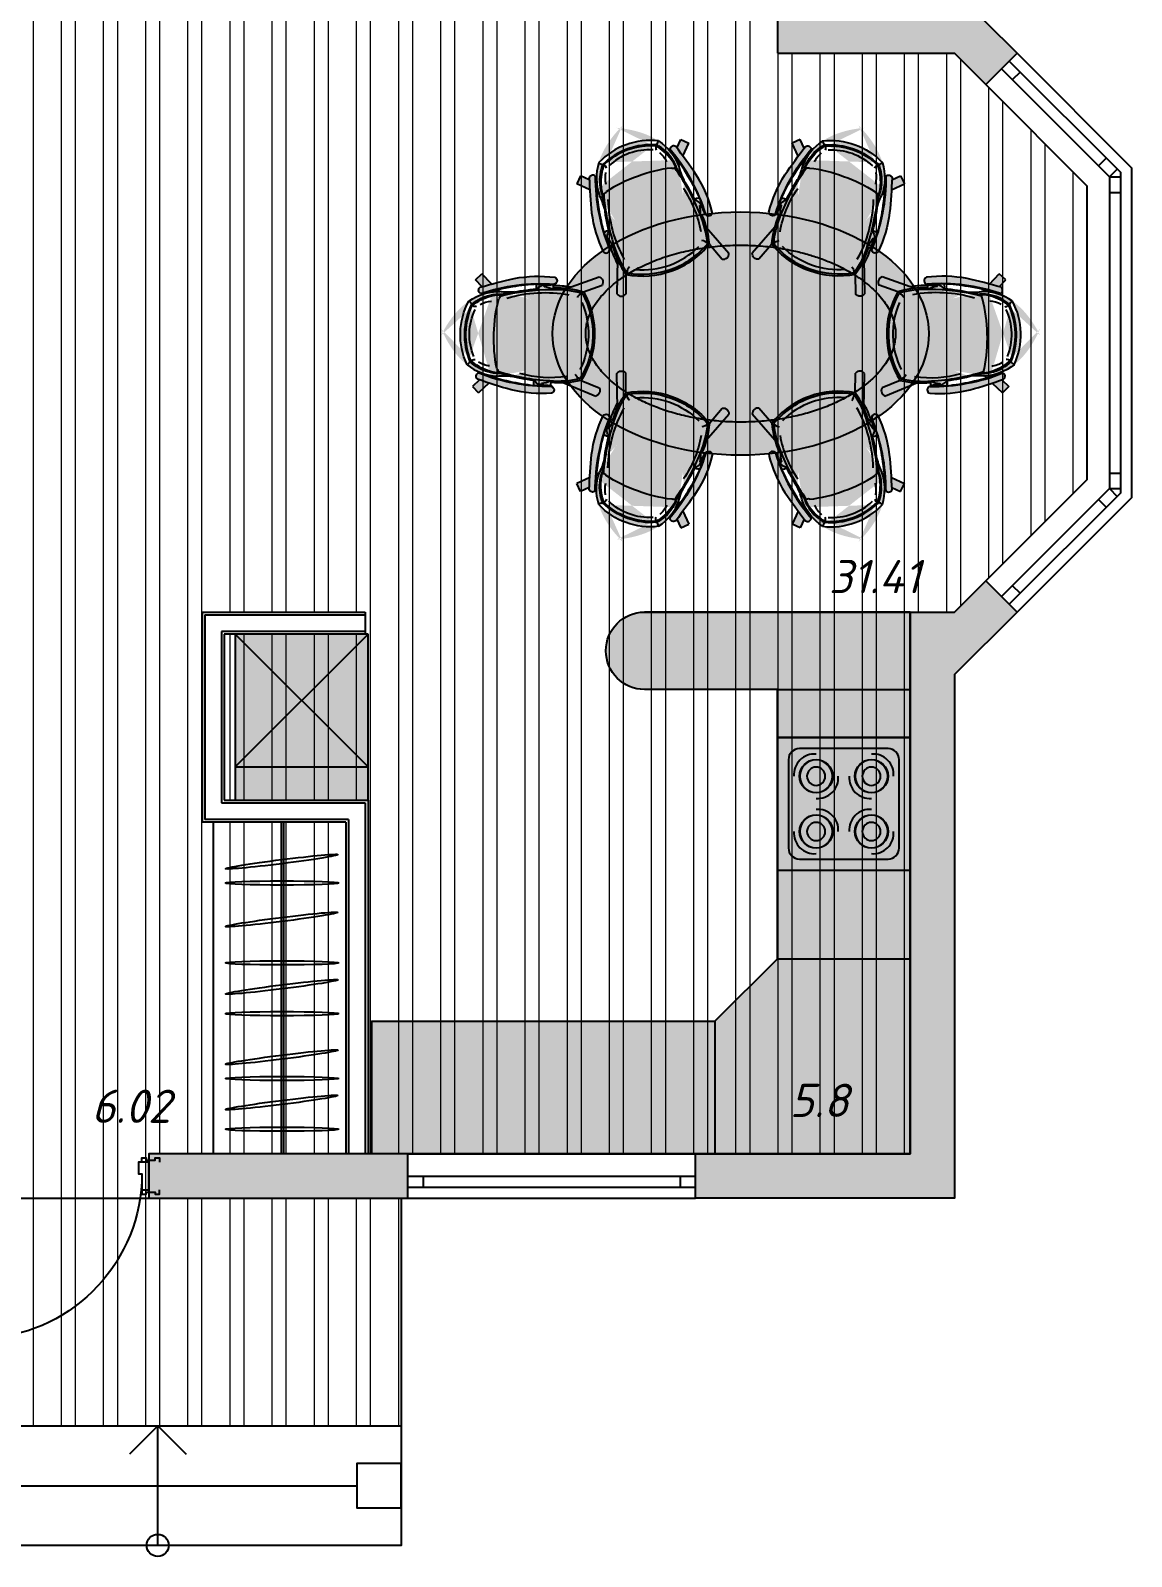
# Model space of a CAD drawing. Header units: millimetres. Extents: x 38613 to 88834, y 14193 to 29607.
# Drawn here: x 52438 to 57413, y 14193 to 21093 of the extents above; entities that cross this region are included whole.
import ezdxf

# ---------------------------------------------------------------- set-up
doc = ezdxf.new("R2010")
doc.units = ezdxf.units.MM
for name, color, linetype in [('Area', 164, 'Continuous'), ('doors', 4, 'Continuous'), ('Furn', 34, 'Continuous'), ('gypsum panel', 3, 'Continuous'), ('hatch wall', 8, 'Continuous'), ('wall', 5, 'Continuous')]:
    doc.layers.add(name, color=color, linetype=linetype)
doc.layers.add('Floor', color=7, linetype='Continuous', lineweight=0, true_color=0xd6d6d6)
doc.styles.add('ISO', font='isocpeui.ttf')

# ---------------------------------------------------------------- blocks, each defined once
blk = doc.blocks.new('chair(top)')
h = blk.add_hatch(color=254)
edge = h.paths.add_edge_path()
edge.add_line((-268.7258775819937, 217.8700059060102), (-268.8082901656599, 220.8151209216048))
edge.add_ellipse((-264.8151906370331, 240.5647524405467), major_axis=(-14.24768031961131, 14.2476803196113), ratio=0.9999999999991576, start_angle=74.44572454939811, end_angle=123.5696855099821, ccw=False)
edge.add_ellipse((-269.2934629281954, 239.6549229735938), major_axis=(11.21819662684667, 11.21819662684667), ratio=0.9999999999996725, start_angle=64.62616845629191, end_angle=169.5417827002394, ccw=False)
edge.add_ellipse((-199.7111331898341, -330.5546092239638), major_axis=(-417.1423224938641, 417.1423224938641), ratio=0.9999999999999156, start_angle=304.4125378387086, end_angle=322.29530560955857, ccw=False)
edge.add_ellipse((-754.7219521359948, -2650.423126653714), major_axis=(-2103.410748130997, 2103.410748130997), ratio=0.9999999999999782, start_angle=300.10151816898457, end_angle=302.1137096617236, ccw=False)
edge.add_line((10.08759975196153, 224.2490111837433), (54.37378485003137, 271.0850518966581))
edge.add_line((54.37378485003137, 271.0850518966581), (83.43815236988303, 243.6030115671456))
edge.add_line((83.43815236988303, 243.6030115671456), (53.80265087159933, 212.2611935341083))
edge.add_ellipse((-754.7219521353836, -2650.423126653885), major_axis=(-2103.410748562303, 2103.410748562302), ratio=0.9999999998586856, start_angle=299.0562210493645, end_angle=299.2284193854286, ccw=False)
edge.add_ellipse((52.85564905080537, 196.0846871638896), major_axis=(-11.82700587491875, 11.82700587491875), ratio=0.9999999999995888, start_angle=163.7727397053436, end_angle=280.19489465516006, ccw=False)
edge.add_ellipse((56.92524343710102, 218.0836809898028), major_axis=(26.07484310239823, 26.07484310239823), ratio=0.9999999999998664, start_angle=207.1728532711554, end_angle=231.1979395816537, ccw=False)
edge.add_ellipse((-218.2791082765034, -674.8299108590254), major_axis=(634.6207870617633, 634.6207870617632), ratio=0.9999999999991646, start_angle=27.89886255482355, end_angle=28.91341477611117)
edge.add_line((30.40593617323611, 187.517371510723), (27.9968867872085, 184.9696168356822))
edge.add_ellipse((-548.4495624315896, -2001.232787197321), major_axis=(587.0701330397267, 2183.613920179248), ratio=0.3197021209612336, start_angle=353.4974769260804, end_angle=360.8664433436097, ccw=False)
edge.add_ellipse((-167.8147776433034, -4.695928454431851), major_axis=(-226.2741699807234, 226.2741699807234), ratio=0.9999999999999298, start_angle=199.8922707132662, end_angle=253.3134861441613, ccw=False)
edge.add_ellipse((-659.5039093939413, 1967.43085890685), major_axis=(-708.263130267219, 2147.366860089802), ratio=0.3197021209613926, start_angle=179.133556656394, end_angle=186.5025230739189, ccw=False)
edge.add_line((38.29691425853525, -183.1145302273944), (40.84466893356876, -185.5235796134257))
edge.add_ellipse((-255.6752539186273, 661.5673376411287), major_axis=(634.6207870683817, 634.6207870683816), ratio=0.9999999999921979, start_angle=244.2923420815168, end_angle=245.3068943028054)
edge.add_ellipse((69.03180125441577, -214.5590493780692), major_axis=(-26.07484310241184, 26.07484310241184), ratio=0.9999999999997788, start_angle=312.00781727580124, end_angle=336.03290358611747, ccw=False)
edge.add_ellipse((63.73835130673251, -192.8220598102162), major_axis=(-11.82700587491932, 11.82700587491932), ratio=0.9999999999995678, start_angle=173.010862202313, end_angle=289.4330171521126, ccw=False)
edge.add_ellipse((-901.7574218459631, 2604.070184822682), major_axis=(-2103.41074793095, 2103.410747930949), ratio=0.9999999996930369, start_angle=153.9773374616437, end_angle=154.1495357977531, ccw=False)
edge.add_line((65.58849095692858, -208.9202943118325), (96.93030898991856, -238.5557958101526))
edge.add_line((96.93030898991856, -238.5557958101526), (69.44826866047515, -267.6201633300552))
edge.add_line((69.44826866047515, -267.6201633300552), (22.61222794761125, -223.3339782319308))
edge.add_ellipse((-901.7574218456575, 2604.070184822791), major_axis=(-2103.410748130788, 2103.410748130788), ratio=0.9999999999994623, start_angle=151.0920471957012, end_angle=153.1042386884402, ccw=False)
edge.add_ellipse((-217.883832038744, 318.8691301071085), major_axis=(-417.1423224938707, 417.1423224938706), ratio=0.9999999999998921, start_angle=130.9104512478701, end_angle=148.7932190187255, ccw=False)
edge.add_ellipse((-255.4701187021274, -254.3392807485179), major_axis=(11.21819662684518, 11.21819662684518), ratio=0.9999999999997722, start_angle=103.66397415717847, end_angle=208.5795884010857, ccw=False)
edge.add_ellipse((-250.9479749099992, -254.9972533136533), major_axis=(-14.24768031964553, 14.24768031964553), ratio=0.9999999999990276, start_angle=-30.363928652567722, end_angle=18.76003230794572, ccw=False)
edge.add_line((-256.0392612595751, -235.5018284070575), (-256.4378955271532, -221.2561426769753))
edge.add_ellipse((-295.7004372587544, 195.4732743575805), major_axis=(-295.97715638611, 295.9771563861099), ratio=0.9999999999998843, start_angle=132.2876374217565, end_angle=140.3822860605126, ccw=False)
edge.add_line((-315.5082297867921, -222.63269972118), (-460.006585750496, -282.4357960835187))
edge.add_ellipse((-453.9273444394785, -258.2746066892141), major_axis=(-17.61704072573552, 17.61704072573552), ratio=0.9999999999999213, start_angle=14.089224986627073, end_angle=120.87687039063141, ccw=False)
edge.add_line((-475.3029883108975, -245.4760873628838), (-393.3400231896667, -211.5543235573568))
edge.add_ellipse((-64.68620707647642, -1.810101617313194), major_axis=(275.6863883864078, 275.6863883864078), ratio=0.9999999999999918, start_angle=136.6028784287194, end_angle=167.5456914886425, ccw=False)
edge.add_ellipse((-64.68620707647642, -1.810101617316832), major_axis=(-275.6863883864233, 275.6863883864233), ratio=0.9999999999998269, start_angle=15.660065368797405, end_angle=46.602878428724125, ccw=False)
edge.add_line((-404.5550088999589, 189.2269812489831), (-488.2866812199645, 218.5121440731491))
edge.add_ellipse((-467.6602035633114, 232.4860006397394), major_axis=(17.61704072573502, 17.61704072573502), ratio=0.9999999999996753, start_angle=62.32888646681948, end_angle=169.1165318708087, ccw=False)
edge.add_line((-475.0810695609252, 256.269419143191), (-346.3167110529757, 211.2340687151736))
edge.add_ellipse((-272.0076456527895, -200.6920375279806), major_axis=(-295.9771563863061, 295.9771563863061), ratio=0.999999999999935, start_angle=314.5507772149108, end_angle=325.22584737304743, ccw=False)
edge = h.paths.add_edge_path(flags=16)
edge.add_ellipse((-225.570224367184, 209.9252218375368), major_axis=(-24.10597093469982, 24.10597093469982), ratio=0.9999999999997591, start_angle=211.2676183798251, end_angle=251.1054033958742)
edge.add_ellipse((-239.1196741265012, -672.6916662506337), major_axis=(635.4793251658017, 635.4793251658017), ratio=0.9999999999999271, start_angle=395.1525654517351, end_angle=402.1833257481602, ccw=False)
edge.add_ellipse((-218.279108276547, -674.8299108590072), major_axis=(-634.6207870621439, 634.6207870621438), ratio=0.9999999999998513, start_angle=301.82686545011296, end_angle=306.4868929364221, ccw=False)
edge.add_line((-13.74636836636637, 199.0427600996118), (-21.89174788976379, 190.4283959105342))
edge.add_ellipse((-548.4495624315896, -2001.232787197321), major_axis=(587.0701330408556, 2183.613920179092), ratio=0.319702120963795, start_angle=4.802875289350225, end_angle=5.122785823531273)
edge.add_ellipse((-66.25761061967933, 425.8541437317363), major_axis=(-168.8879684536302, 168.8879684536301), ratio=0.9999999999999392, start_angle=128.689181425494, end_angle=144.6893949273848, ccw=False)
edge.add_ellipse((-278.8927535450784, -824.1789120136236), major_axis=(-728.069720567609, 728.0697205676091), ratio=0.9999999999995693, start_angle=-55.42886302752728, end_angle=-49.81566218188388)
edge = h.paths.add_edge_path(flags=16)
edge.add_ellipse((-42.33938688067428, -428.8929925017619), major_axis=(-168.8879684536613, 168.8879684536612), ratio=0.9999999999999521, start_angle=308.51636193005004, end_angle=324.51657543194045, ccw=False)
edge.add_ellipse((-659.5039093939413, 1967.43085890685), major_axis=(-708.2631302708895, 2147.366860089051), ratio=0.3197021209699953, start_angle=174.8772141763657, end_angle=175.1971247105425)
edge.add_line((-11.20838732554694, -191.3546305901727), (-2.594023136480246, -199.5000101135738))
edge.add_ellipse((-255.6752539187437, 661.5673376410887), major_axis=(-634.6207870618618, 634.6207870618617), ratio=0.9999999999993446, start_angle=146.7188639209919, end_angle=151.3788914073059, ccw=False)
edge.add_ellipse((-276.363632878827, 658.2669966050162), major_axis=(-635.4793251658646, 635.4793251658641), ratio=0.9999999999997161, start_angle=141.0224311092699, end_angle=148.0531914056933, ccw=False)
edge.add_ellipse((-213.4778395521716, -222.2110188643601), major_axis=(24.1059709346948, 24.1059709346948), ratio=0.9999999999999242, start_angle=292.1003534615298, end_angle=331.8765284087744)
edge.add_ellipse((-327.7865533689765, 822.2378003765989), major_axis=(-738.8796952597296, 738.8796952597297), ratio=0.9999999999996969, start_angle=143.0833324076496, end_angle=148.6141338056812)
at = {"color": 0}
for p, q in [((-404.5550088999589, 189.2269812489831), (-488.2866812199645, 218.5121440731491)), ((-327.5775521305623, 204.6800455477714), (-475.0810695609252, 256.269419143191)), ((-268.2163645970286, 199.6619328683955), (-268.8082901656599, 220.8151209216048)), ((10.08759975196153, 224.2490111837433), (54.37378485003137, 271.0850518966545)), ((53.80265087159933, 212.2611935341083), (83.43815236988303, 243.6030115671492)), ((83.43815236988303, 243.6030115671529), (54.37378485003137, 271.0850518966545)), ((-75.48967101048038, 185.1764377170548), (-24.16564088818268, 175.8014779471596)), ((-21.89174788976379, 190.4283959105305), (-13.74636836636637, 199.0427600996118)), ((27.9968867872085, 184.9696168356822), (30.40593617323611, 187.517371510723)), ((107.3398084499058, -126.8196339086753), (121.9489233599888, -140.4788345274683)), ((-65.01613684107724, -189.1081845535045), (-14.2966859578446, -176.8777617977285)), ((-11.20838732556149, -191.3546305901655), (-2.594023136480246, -199.5000101135738)), ((38.29691425853525, -183.1145302273981), (40.84466893356876, -185.5235796134257)), ((-393.3400231896667, -211.5543235573568), (-475.3029883108975, -245.4760873628838)), ((-315.6188610171375, -222.6784863329704), (-460.006585750496, -282.4357960835187)), ((-256.6311868282064, -214.3486403538482), (-256.0392612595751, -235.5018284070575)), ((22.61222794761125, -223.3339782319308), (69.4482686604606, -267.6201633300589)), ((65.58849095692858, -208.9202943118325), (96.93030898991856, -238.5557958101526)), ((96.93030898991856, -238.5557958101563), (69.4482686604606, -267.6201633300589))]:
    blk.add_line(p, q, dxfattribs=at)
for centre, major_axis, ratio, start_param, end_param in [((-467.6602035633114, 232.4860006397394), (-17.61704072573153, 17.61704072573153), 0.9999999999996958, -0.4829520388474187, 1.380843973905084), ((-284.3064884749183, -211.7034959422163), (-295.9771563862092, 295.9771563862092), 0.9999999999999063, -0.8233857642569696, -0.4940114430146763), ((-272.0076456528041, -200.6920375279806), (-295.9771563863455, 295.9771563863455), 0.9999999999999962, -0.793244336637264, -0.6069234579313644), ((-269.2934629281954, 239.6549229735938), (11.21819662684459, 11.21819662684459), 0.9999999999996083, 1.127939422510819, 3.754533569509473), ((-264.54363499998, 240.8816365198581), (14.52539675992373, 14.52539675992373), 0.9999999999992834, 2.877054109961037, 3.880504056685858), ((-199.7111331898341, -330.5546092239638), (-417.142322493864, 417.1423224938642), 0.999999999999916, -0.9701842375422975, -0.658071060571439), ((-212.3372297121387, -631.7594183345209), (-606.6008140146446, 606.6008140146447), 0.999999999999912, -1.109562378968135, -0.7157752201058359), ((-205.5406695541169, 78.95897964039978), (-96.1777976965524, 96.17779769655242), 0.9999999999997707, -0.6315818166713134, -0.30650278543162), ((-218.996253493955, 634.6684616142229), (294.7986010413947, 294.7986010413946), 0.999999999999832, 3.815218156581885, 3.902831687238235), ((-265.0786304672074, 222.1614568777877), (0.223933229909275, 0.223933229909275), 0.999999999985031, 1.86914438863439, 3.536355757859214), ((-257.463549141743, 185.4177334128435), (26.677194891962, 26.677194891962), 0.9999999999980165, 0.8383478686643068, 0.9962201220589038), ((-225.6579813017015, 756.9779987772672), (-379.4110909380073, 379.4110909380074), 0.9999999999998536, 2.282434797790377, 2.350300831238549), ((-246.5387414926663, -70.94216794437307), (-208.1142977247922, 208.1142977247922), 0.9999999999995169, -0.7944892665429938, -0.7414807916117142), ((-205.0126554415037, -226.5385492308378), (-319.3128716225431, 319.3128716225432), 0.9999999999998874, -0.8076679132340324, -0.6992587703622899), ((-228.9706138271431, 212.6711950944664), (-3.685190877627701, 3.685190877627702), 0.9999999999976901, -1.302835839238257, -0.7668235589418706), ((-229.1573701032321, 180.887371274559), (-27.95410382369728, 27.95410382369729), 0.9999999999998069, -1.350670574225882, -0.7939242035359348), ((-227.8863733700709, 215.2797709205297), (-1.72057193039827, 1.72057193039827), 0.9999999999967231, 3.023895299804479, 4.83682138223733), ((-223.6543698022142, 187.3157356743213), (-22.04777923979486, 22.04777923979487), 0.9999999999993134, 4.243185449467387, 4.971126998669017), ((-225.570224367184, 209.9252218375368), (-24.10597093469959, 24.10597093469959), 0.9999999999998869, 3.538483607369089, 4.382616058806517), ((-239.1196741265012, -672.6916662506337), (635.4793251657975, 635.4793251657974), 0.9999999999999218, 0.6135280076555872, 0.7362379237466978), ((-754.7219521359657, -2650.423126653717), (2103.410748130088, 2103.410748130087), 0.9999999999992716, 0.5071267255587925, 0.5604899686269389), ((-218.2791082765616, -674.8299108590072), (-634.6207870620703, 634.6207870620705), 0.9999999999998939, -1.084869454722596, -0.9339799112316637), ((52.85564905080537, 196.0846871638896), (-11.82700587491875, 11.82700587491875), 0.9999999999995888, 2.858373532869894, 4.890323459011205), ((-64.68620707647642, -1.810101617316832), (-275.6863883864401, 275.6863883864402), 0.9999999999999973, 0.2733197017629434, 0.8133736694877909), ((-64.68620707647642, -1.810101617316832), (-270.0617312782004, 270.0617312782004), 0.9999999999999972, 0.2827795221934541, 0.8133736694877953), ((-70.45588349200261, -1.971553356150253), (-251.84697260246, 251.8469726024601), 0.9999999999999514, 0.3729909171842971, 0.8133736694878078), ((-279.1277403439308, -218.7589347211979), (-295.9771563863034, 295.9771563863035), 0.9999999999998864, -0.8233857642570708, -0.4940114430147511), ((-410.5318224100774, 144.9258322912283), (-27.49263066949573, 27.49263066949573), 0.9999999999999265, 4.438288973810573, 5.206777512342492), ((-229.3899044121645, -412.7541804375833), (-422.9538282293844, 422.9538282293844), 0.9999999999999293, -1.076511597121385, -0.6020349330795471), ((-263.4396234798623, -764.5135380489774), (-681.6704228441729, 681.670422844173), 0.9999999999999404, -1.033988474929463, -0.7856146672856712), ((-278.8927535450493, -824.1789120136273), (-728.0697205669901, 728.0697205669902), 0.9999999999999567, -0.9842527318439857, -0.8696787768969425), ((-66.25761061967933, 425.8541437317363), (-168.8879684536001, 168.8879684536001), 0.9999999999999085, 2.246049927571246, 2.525306334201293), ((-19.40055086740176, 32.45492723689313), (-103.3723086186273, 103.3723086186274), 0.9999999999998354, -1.043338318194928, -0.6777708184690228), ((-11.68627882916189, 168.0753543276296), (10.37852262089191, 10.37852262089191), 0.9999999999996537, 1.801840403774142, 3.18673180230197), ((-548.4495624315896, -2001.232787197321), (587.070133039725, 2183.613920179243), 0.3197021209613728, -0.1134904373267702, 0.08940947949422928), ((-26.35622059737216, 43.40956021261809), (-93.6280367220868, 93.62803672208682), 0.9999999999999528, -1.108817819540306, -0.8019428276806895), ((-650.8439131820196, -9.247181322436518), (460.26259335768, 460.2625933576799), 0.9999999999999509, 5.511994174035144, 5.756436210047836), ((3.339296885838849, 22.6213354262909), (88.09684735578182, 88.0968473557818), 0.9999999999998872, 0.2916496971965489, 0.7169744699224708), ((-37.00312651848071, -38.86902561802344), (-151.6096374676092, 151.6096374676092), 0.9999999999997238, -1.465989034129342, -1.033871354875439), ((-21.7194618392532, -7.837163405176398), (131.4617060589698, 131.4617060589698), 0.9999999999999908, 0.07103730960031739, 0.570694954984682), ((56.92524343710102, 218.0836809898028), (-26.07484310244038, 26.07484310244038), 0.9999999999994462, 2.069394451264315, 2.464368942731535), ((126.8523993714334, 120.8587927128065), (20.67831095704464, 20.67831095704464), 0.9999999999992967, 1.244159130468729, 1.942153830467003), ((-167.8147776433034, -4.695928454450041), (-226.2741699807216, 226.2741699807216), 0.9999999999999346, 3.4887782732345, 4.421154372920699), ((79.36425234892522, 152.9096430823629), (22.09207425052567, 22.09207425052566), 0.999999999999356, 3.910415488281132, 4.562667802240806), ((-153.0807297657302, -4.283628443412454), (186.6209724193957, 186.6209724193957), 0.9999999999999563, 5.525762649872446, 5.940487126817846), ((-186.608609732255, -4.543462701294629), (-221.8780491035966, 221.8780491035968), 0.9999999999998669, 3.952805259139653, 4.362277162439131), ((-175.765761853414, -4.247718547881959), (-217.743680197076, 217.743680197076), 0.9999999999999066, 3.952789121619202, 4.387584914305041), ((-153.0807297657302, -4.283628443343332), (186.6209724194643, 186.6209724194643), 0.9999999999999141, 5.111038172926849, 5.525762649872204), ((-186.5706740488531, -5.899140995043126), (221.8780491036628, 221.8780491036627), 0.9999999999998429, 5.118451810510898, 5.527923713810384), ((-175.7282550434757, -5.588070520843758), (-217.7436801970631, 217.7436801970632), 0.9999999999999406, 3.52234773185016, 3.957143524536046), ((-64.68620707647642, -1.810101617316832), (-275.6863883864777, 275.6863883864779), 0.999999999999806, 0.8133736694878859, 1.353427637212674), ((-64.68620707647642, -1.810101617316832), (-270.0617312781703, 270.0617312781703), 0.9999999999999671, 0.8133736694878104, 1.343967816782137), ((-70.45588349200261, -1.97155335615389), (-251.846972602529, 251.846972602529), 0.9999999999997325, 0.8133736694879277, 1.253756421791367), ((-650.3425596018787, -27.16366799540629), (-460.2625933576238, 460.262593357624), 0.9999999999998148, 3.72429276290228, 3.968734798914982), ((4.599097730504582, -22.39919686567009), (-88.0968473558013, 88.09684735580132), 0.9999999999998179, 2.480569195847981, 2.905893968573967), ((-39.11884900723817, 36.73891910473685), (151.6096374676113, 151.6096374676113), 0.9999999999998019, 4.231415020645869, 4.663532699899801), ((-22.12374262225057, 6.610307497368922), (-131.4617060589726, 131.4617060589726), 0.9999999999998674, 2.626848710785713, 3.126506356170106), ((87.7910454046505, -148.2321687261137), (22.09207425051094, 22.09207425051094), 0.9999999999998455, 0.2056721903244237, 0.8579245042842272), ((-401.7848849478323, -167.6567335483742), (27.49263066950813, 27.49263066950813), 0.9999999999997372, 4.27395146060771, 5.042439999139619), ((-290.9243460964208, 202.8072774784632), (-295.9771563863219, 295.9771563863219), 0.9999999999999174, 2.120758781990292, 2.450133103232607), ((-255.7074681394151, 306.0402396430727), (-357.2825548735469, 357.282554873547), 0.9999999999999183, 2.212389642273598, 2.633478913276216), ((-247.3340929910046, 618.8965246472799), (-606.600814014658, 606.600814014658), 0.9999999999999425, 2.342522559081317, 2.736309717943634), ((-305.780371738525, 748.5851650539116), (-681.6704228442118, 681.6704228442118), 0.9999999999999303, 2.412362006261237, 2.660735813905037), ((-324.5459165309294, 807.2930044605491), (-728.0697205668938, 728.0697205668939), 0.999999999999689, 2.496426115872383, 2.611000070819437), ((-42.33938688064518, -428.8929925017583), (-168.8879684536203, 168.8879684536204), 0.9999999999998903, -0.8985589952256328, -0.6193025885958406), ((-901.7574218455557, 2604.070184822824), (-2103.410748130856, 2103.410748130856), 0.9999999999995024, 2.637053697143621, 2.690416940211761), ((-255.6752539187291, 661.5673376410923), (634.620787062117, 634.6207870621168), 0.9999999999999492, 4.131523577002064, 4.282413120493006), ((-17.55525318927539, -33.48905435172492), (-103.3723086186235, 103.3723086186235), 0.9999999999999803, 2.30451815744461, 2.670085657170468), ((-2.268911149876658, -168.4658597088273), (-10.37852262088943, 10.37852262088943), 0.9999999999997222, 0.01081186346840668, 1.395703261996232), ((-23.8874352833227, -44.81551871414558), (93.62803672210792, 93.62803672210791), 0.999999999999948, 3.999486493451179, 4.306361485310775), ((69.03180125441577, -214.5590493780692), (-26.07484310240746, 26.07484310240747), 0.9999999999998431, -0.8376216037563717, -0.4426471122890365), ((63.73835130673251, -192.8220598102162), (11.82700587491863, 11.82700587491863), 0.9999999999996483, 4.590405513938742, 6.622355440079944), ((-453.9273444394785, -258.2746066892141), (-17.61704072572982, 17.61704072572982), 0.9999999999999134, 0.245903365070598, 2.109699377822958), ((-295.7004372587398, 195.4732743575842), (-295.977156386233, 295.977156386233), 0.9999999999999004, 2.120758781990166, 2.450133103232456), ((-255.4701187021274, -254.3392807485179), (11.21819662684615, 11.21819662684615), 0.9999999999998342, 1.0138064230565, 3.640400570054439), ((-250.6591234809312, -255.2984556304327), (-14.5253967599462, 14.5253967599462), 0.9999999999986536, -0.6829603909156489, 0.3204895558082239), ((-217.8838320387586, 318.8691301071085), (-417.1423224938907, 417.1423224938907), 0.9999999999998979, 2.284818399546905, 2.596931576517783), ((-200.8034991469904, -90.32962989480075), (96.17779769653342, 96.1777976965334), 0.9999999999995393, 3.504046451202118, 3.829125482441774), ((-183.1617391857144, -645.9219709149475), (-294.7986010416971, 294.7986010416972), 0.9999999999999909, -0.7052880214676513, -0.6176744908113412), ((-252.240148354962, -236.6374881761367), (0.2239332299078862, 0.2239332299078861), 0.9999999999947435, 1.231984234706244, 2.899195603922476), ((-246.6917595290288, -199.525413872776), (-26.67719489185014, 26.67719489185014), 0.9999999999994872, 2.201323543712335, 2.359195797106915), ((-182.9732699608721, -768.4126480204868), (-379.411090937828, 379.411090937828), 0.9999999999998536, -0.7235534922631026, -0.6556874588149292), ((-250.1201608865813, 57.04425797130898), (-208.1142977253082, 208.1142977253082), 0.9999999999997935, 2.368228130586899, 2.421236605518206), ((-217.3602903885621, 214.7193688072402), (-319.3128716225934, 319.3128716225934), 0.9999999999998963, 2.326006109337782, 2.434415252209497), ((-216.7193480804854, -225.1428510676487), (3.685190877631348, 3.685190877631346), 0.9999999999971941, 3.96436722471106, 4.500379505009204), ((-218.6832215179602, -193.4192079029162), (27.95410382370221, 27.95410382370221), 0.9999999999999445, 3.991467869306629, 4.548214239996422), ((-215.4909279779968, -227.6867121607211), (1.720571930402755, 1.720571930402754), 0.9999999999981636, 4.643907590717196, 6.456833673143568), ((-212.8293467210606, -199.5297750641112), (22.04777923979715, 22.04777923979715), 0.9999999999992665, 4.509601974280856, 5.237543523482532), ((-213.4778395521716, -222.211018864371), (24.10597093468131, 24.1059709346813), 0.99999999999999, 5.098112914143228, 5.942245365581105), ((-276.3636328788416, 658.2669966050125), (635.4793251660293, 635.4793251660293), 0.9999999999999992, 4.03210206881869, 4.154811984909794)]:
    blk.add_ellipse(centre, major_axis=major_axis, ratio=ratio, start_param=start_param, end_param=end_param, dxfattribs=at)
at = {"color": 0, "extrusion": (0, 0, -1)}
blk.add_ellipse((-659.5039093939413, 1967.43085890685), major_axis=(-708.2631302672345, 2147.366860089796), ratio=0.3197021209613486, start_param=3.028102216263012, end_param=3.231002133084019, dxfattribs=at)
blk = doc.blocks.new('door-handle')
at = {"color": 0}
for p, q in [((-32, 10), (-32, -10.00000000000728)), ((-30, 9), (-32, 9)), ((-30, 9), (-30, -9)), ((-19, 9), (-21, 9)), ((-21, 9), (-21, -9)), ((-19, 10), (-19, -10.00000000000728)), ((-9, 10), (-19, 10)), ((0, 25), (-9, 25)), ((-9, 25), (-9, -25)), ((0, -25), (0, 25)), ((-32, -10.00000000000364), (-40.34172901356942, -10.00000000000364)), ((-30, -9), (-32, -9)), ((-19, -9), (-21, -9)), ((-9, -10), (-19, -10.00000000000364)), ((-9, -25), (0, -25)), ((-61.67027487228916, -93.05419732806331), (-60.75208368415406, -94.01785612024833))]:
    blk.add_line(p, q, dxfattribs=at)
for centre, radius, start, end in [((-34.46362960745319, -14.92424038324498), 25.04570281554129, 84.35495152263769, 191.5747182569977), ((-25.49999999999818, 16.17089144310557), 8.465913068820786, 237.8902061553036, 302.1097938446965), ((-38.8885466585707, -82.44414781276464), 25.13126123219481, 149.329352931917, 204.972632821159), ((-91.0594398050871, -62.15080612508973), 42.64671855244374, 313.5613391426849, 358.16915816811), ((-90.1706845965, -63.14248529410906), 42.64671855244374, 313.5613391426849, 358.16915816811), ((-242.8306956194119, -39.24300342557399), 184.8403687438857, 350.5395445302115, 5.991388819178432), ((-39.67183528947498, -19.52468724937171), 9.54821579143467, 85.9768775786792, 192.3256840784366), ((-595.5908857967352, -61.5688183318307), 548.0530142172786, 359.6930381090062, 4.186108045202766), ((-25.49999999999818, -16.17089144310921), 8.465913068820786, 57.89020615530352, 122.1097938446965)]:
    blk.add_arc(centre, radius, start, end, dxfattribs=at)
blk = doc.blocks.new('door 810x125')
at = {"layer": 'doors', "color": 34, "linetype": 'ByBlock'}
for points in [[(-62.49999999947613, -32), (-82.49999999947613, -32), (-82.49999999947613, -11.99999999994179), (-72.49999999947613, -11.99999999988358), (-72.49999999947613, 28.00000000005821), (-82.49999999947613, 28.00000000005821), (-82.49999999947613, 48.00000000005821), (-62.5, 48.00000000005821)], [(62.5, 0), (-62.5, 0), (-62.5, -47), (-10.49999999976717, -47), (-10.49999999976717, -32), (62.49999999953434, -31.99999999994179), (62.49999999953434, 0)], [(62.49999999947613, -32), (82.49999999947613, -32), (82.49999999947613, -11.99999999994179), (72.49999999947613, -11.99999999988358), (72.49999999947613, 28.00000000005821), (82.49999999947613, 28.00000000005821), (82.49999999947613, 48.00000000005821), (62.5, 48.00000000005821)], [(29.50000000029104, -31.99999999994179), (735.5000000002328, -32), (735.5000000002328, -72), (29.50000000029104, -71.99999999995634), (29.46767709980486, -32.00002611920354)], [(-62.49999999941792, -777.9999999999418), (-82.49999999941792, -777.9999999999418), (-82.49999999941792, -797.9999999999418), (-72.49999999941792, -798.0000000000582), (-72.49999999941792, -838), (-82.49999999941792, -838), (-82.49999999941792, -858), (-62.49999999994179, -858)], [(62.5, -810), (-62.5, -810), (-62.5, -763), (-10.49999999976717, -762.9999999999418), (-10.49999999976717, -777.9999999999418), (62.49999999953434, -778.0000000000582), (62.49999999953434, -810)], [(62.49999999941792, -777.9999999999418), (82.49999999941792, -777.9999999999418), (82.49999999941792, -797.9999999999418), (72.49999999941792, -798.0000000000582), (72.49999999941792, -838), (82.49999999941792, -838), (82.49999999941792, -858), (62.49999999994179, -858)]]:
    blk.add_lwpolyline(points, dxfattribs=at)
at = {"layer": 'doors'}
blk.add_arc((-10.49999999976717, -32), 746.268048357961, 272.8011120017163, 358.4642879844835, dxfattribs=at)
at = {"layer": 'doors', "color": 34, "linetype": 'ByBlock', "zscale": 0.07530120532436947}
for p, xscale, yscale, rotation in [((681.6094870693632, -32.00000000779983), 0.7530120532028377, 0.7530120532028377, 270.0000000310026), ((681.6094870693632, -72.00000000698492), -0.753012053319253, 0.753012053319253, 269.9999999689974)]:
    blk.add_blockref('door-handle', p, dxfattribs=dict(at, xscale=xscale, yscale=yscale, rotation=rotation))
blk = doc.blocks.new('k_22')
at = {"ltscale": 600}
for p, q in [((0, 600), (0, 0)), ((600, 600), (0, 600)), ((600, 0), (600, 600)), ((50, 500), (50, 100)), ((500, 550), (100, 550)), ((550, 100), (550, 500)), ((0, 0), (600, 0)), ((100, 50), (500, 50))]:
    blk.add_line(p, q, dxfattribs=at)
for centre in [(175, 425), (425, 425), (175, 175), (425, 175)]:
    blk.add_circle(centre, 75.00000000000045, dxfattribs=at)
for centre, radius, start, end in [((100, 500), 50.0000000000003, 90, 180), ((167.7001811901573, 432.2998188099882), 92.9871547437105, 85.49744689552337, 184.5025531045805), ((175, 425), 73.75000000000044, 0, 180), ((425, 425), 73.75000000000044, 0, 180), ((432.2998188099591, 432.2998188099882), 92.9871547437105, 355.4974468954195, 94.50255310447663), ((500, 500), 50.0000000000003, 0, 90), ((175, 425), 73.75000000000044, 180, 0), ((175, 425), 41.25000000000025, 0, 180), ((175, 425), 41.25000000000025, 180, 0), ((182.2998188098427, 417.7001811899827), 92.9871547437105, 265.4974468955234, 4.502553104580532), ((417.7001811900409, 417.70018119007), 92.9871547437105, 175.4974468954195, 274.5025531044766), ((425, 425), 73.75000000000044, 180, 0), ((425, 425), 41.25000000000025, 0, 180), ((425, 425), 41.25000000000025, 180, 0), ((175, 175), 73.75000000000044, 0, 180), ((175, 175), 41.25000000000025, 0, 180), ((182.2998188099591, 182.29981880993), 92.9871547437105, 355.4974468954195, 94.50255310447663), ((417.7001811900409, 182.2998188099009), 92.9871547437105, 85.49744689552337, 184.5025531045805), ((425, 175), 73.75000000000044, 0, 180), ((425, 175), 41.25000000000025, 0, 180), ((167.7001811901573, 167.7001811899827), 92.9871547437105, 175.4974468954195, 274.5025531044766), ((175, 175), 73.75000000000044, 180, 0), ((175, 175), 41.25000000000025, 180, 0), ((425, 175), 73.75000000000044, 180, 0), ((425, 175), 41.25000000000025, 180, 0), ((432.2998188099591, 167.7001811899827), 92.9871547437105, 265.4974468955234, 4.502553104580532), ((100, 100), 50.0000000000003, 180, 270), ((500, 100), 50.0000000000003, 270, 0)]:
    blk.add_arc(centre, radius, start, end, dxfattribs=at)

msp = doc.modelspace()

# ---------------------------------------------------------------- hatches: boundary and pattern name
at = {"layer": 'Floor'}
h = msp.add_hatch(dxfattribs=at)
h.set_pattern_fill('ANSI32', color=256, scale=20, angle=45)
h.set_pattern_definition([(90, (0, 0), (-190.5, 1.4210854715202e-14), []), (90, (63.50002742818307, 63.50002742818305), (-190.5, 1.4210854715202e-14), [])])
edge = h.paths.add_edge_path()
edge.add_line((50913.32999292453, 15113.3230668681), (51613.32999292453, 15113.32306686833))
edge.add_line((51613.32999292453, 15113.32306686833), (51613.32999292426, 16013.32306686832))
edge.add_line((51613.32999292426, 16013.32306686832), (52163.32999292425, 16013.32306686851))
edge.add_line((52163.32999292425, 16013.32306686851), (52163.32999292435, 15813.3230668685))
edge.add_line((52163.32999292435, 15813.3230668685), (52013.32999292431, 15813.32306686845))
edge.add_line((52013.32999292431, 15813.32306686845), (52013.32999292486, 14913.32306686845))
edge.add_line((52013.32999292486, 14913.32306686845), (51913.32999292462, 14913.32306686842))
edge.add_line((51913.32999292462, 14913.32306686842), (51913.32999292466, 14783.32306686839))
edge.add_line((51913.32999292466, 14783.32306686839), (54113.32999292466, 14783.32306686907))
edge.add_line((54113.32999292466, 14783.32306686907), (54113.32999292434, 15813.32306686907))
edge.add_line((54113.32999292434, 15813.32306686907), (52973.32999292431, 15813.32306686869))
edge.add_line((52973.32999292431, 15813.32306686869), (52973.32999292426, 16013.32306686878))
edge.add_line((52973.32999292426, 16013.32306686878), (53863.32999292425, 16013.32306686907))
edge.add_line((53863.32999292425, 16013.32306686907), (53863.32999292375, 17513.323066869))
edge.add_line((53863.32999292375, 17513.323066869), (53213.32999292375, 17513.32306686866))
edge.add_line((53213.32999292375, 17513.32306686866), (53213.32999292326, 18463.32306686877))
edge.add_line((53213.32999292325, 18463.32306686877), (53950.82999292349, 18463.3230668692))
edge.add_line((53950.82999292349, 18463.3230668692), (53950.82999292354, 18363.3230668692))
edge.add_line((53950.82999292354, 18363.3230668692), (53313.32999292335, 18363.32306686888))
edge.add_line((53313.32999292335, 18363.32306686888), (53313.32999292373, 17613.32306686883))
edge.add_line((53313.32999292373, 17613.32306686883), (53963.32999292375, 17613.32306686903))
edge.add_line((53963.32999292375, 17613.32306686903), (53963.32999292423, 16013.32306686909))
edge.add_line((53963.32999292423, 16013.32306686909), (56413.32999292422, 16013.32306686982))
edge.add_line((56413.32999292422, 16013.32306686982), (56413.32999292349, 18463.32306686996))
edge.add_line((56413.32999292349, 18463.32306686996), (56613.32999292349, 18463.32306687003))
edge.add_line((56613.32999292349, 18463.32306687003), (57213.32999292333, 19063.32306687031))
edge.add_line((57213.32999292333, 19063.32306687031), (57213.32999292292, 20389.64983081899))
edge.add_line((57213.32999292292, 20389.64983081899), (56613.32999292273, 20989.64983081886))
edge.add_line((56613.32999292273, 20989.64983081886), (55813.32999292273, 20989.64983081862))
edge.add_line((55813.32999292273, 20989.64983081862), (55813.32999292267, 21189.64983081859))
edge.add_line((55813.32999292267, 21189.64983081859), (56413.32999292264, 21189.64983081877))
edge.add_line((56413.32999292264, 21189.64983081877), (56413.32999292158, 24589.64983081877))
edge.add_line((56413.32999292158, 24589.64983081877), (55813.32999292161, 24589.64983081858))
edge.add_line((55813.32999292161, 24589.64983081859), (55813.32999292151, 24877.5721746448))
edge.add_line((55813.32999292151, 24877.5721746448), (52213.32999292151, 24877.57217464372))
edge.add_line((52213.32999292151, 24877.57217464372), (52213.32999292169, 24589.64983081752))
edge.add_line((52213.32999292169, 24589.64983081752), (51813.32999292161, 24589.64983081739))
edge.add_line((51813.32999292161, 24589.64983081739), (51813.32999292267, 21189.64983081737))
edge.add_line((51813.32999292267, 21189.64983081737), (52213.32999292267, 21189.64983081749))
edge.add_line((52213.32999292267, 21189.64983081749), (52213.32999292276, 20989.64983081752))
edge.add_line((52213.32999292276, 20989.64983081752), (52163.32999292273, 20989.64983081747))
edge.add_line((52163.32999292273, 20989.64983081747), (52163.32999292276, 20893.37734698146))
edge.add_line((52163.32999292276, 20893.37734698146), (52363.32999292285, 20693.37734698147))
edge.add_line((52363.32999292285, 20693.37734698147), (52363.32999292306, 20021.24384225152))
edge.add_line((52363.32999292306, 20021.24384225152), (52163.32999292309, 19821.24384225139))
edge.add_line((52163.32999292309, 19821.24384225139), (52163.32999292312, 19724.97135841538))
edge.add_line((52163.32999292312, 19724.97135841538), (52013.32999292312, 19724.97135841533))
edge.add_line((52013.32999292312, 19724.97135841533), (52013.32999292317, 19573.32306686845))
edge.add_line((52013.32999292317, 19573.32306686845), (51878.32999292414, 19573.32306686841))
edge.add_line((51878.32999292414, 19573.32306686841), (51878.32999292391, 18763.32306686841))
edge.add_line((51878.32999292391, 18763.32306686841), (52013.32999292339, 18763.32306686845))
edge.add_line((52013.32999292339, 18763.32306686846), (52013.32999292352, 18363.32306686848))
edge.add_line((52013.32999292352, 18363.32306686848), (51895.73418318207, 18363.32306686844))
edge.add_arc((50351.61320765922, 18299.21571641372), 1545.451176657472, -39.19209399628221, 2.3773865308090762, ccw=False)
edge.add_arc((50380.68986499871, 18275.5080535377), 1507.934443309789, -69.31537428408723, -39.1920939962821, ccw=False)
edge.add_line((50913.32823179256, 16864.77680502181), (50913.32823179259, 16733.32306686808))
edge.add_line((50913.32823179259, 16733.32306686808), (50813.32999292402, 16733.32306686805))
edge.add_line((50813.32999292402, 16733.32306686804), (50813.32999292424, 16023.32306686804))
edge.add_line((50813.32999292424, 16023.32306686805), (50913.32999292424, 16023.32306686808))
edge.add_line((50913.32999292424, 16023.32306686808), (50913.32999292453, 15113.32306686811))
at = {"layer": 'Furn'}
h = msp.add_hatch(color=254, dxfattribs=at)
edge = h.paths.add_edge_path()
edge.add_ellipse((55647.10403136614, 19722.23138300508), major_axis=(-849.9999999999999, 0), ratio=0.6470588235294117, start_angle=0, end_angle=360)
h = msp.add_hatch(color=254, dxfattribs=at)
edge = h.paths.add_edge_path()
edge.add_line((55813.32999292265, 18113.32306686735), (55213.32999292262, 18113.32306686735))
edge.add_arc((55213.32999292262, 18288.32306686735), 175, 90, 270, ccw=False)
edge.add_line((55213.32999292262, 18463.32306686735), (56413.32999292262, 18463.32306686735))
edge.add_line((56413.32999292262, 18463.32306686735), (56413.32999292259, 16013.3230668672))
edge.add_line((56413.32999292259, 16013.3230668672), (53980.48728044801, 16013.32306686723))
edge.add_line((53980.48728044801, 16013.32306686723), (53980.48728044801, 16613.32306686688))
edge.add_line((53980.48728044801, 16613.32306686688), (55530.48728044801, 16613.32306686688))
edge.add_line((55530.48728044801, 16613.32306686688), (55813.32999292262, 16896.16577934149))
edge.add_line((55813.32999292262, 16896.16577934149), (55813.32999292265, 18113.32306686735))
msp.add_hatch(color=254, dxfattribs=at).paths.add_polyline_path([(53963.32999292262, 18363.32306686735), (53363.32999292259, 18363.32306686735), (53363.32999292259, 17613.32306686717), (53963.32999292262, 17613.32306686717)])
at = {"layer": 'hatch wall', "true_color": 0x4a4a4a}
h = msp.add_hatch(color=251, dxfattribs=at)
h.paths.add_polyline_path([(55813.32999292265, 20989.64983081618), (56613.32999292265, 20989.64983081618), (56754.75134915991, 20848.22847457889), (56896.17270539723, 20989.64983081618), (56613.32999292262, 21272.49254329082), (56613.32999292262, 26113.3230668672), (55813.32999292265, 26113.3230668672), (55813.32999292265, 24589.64983081615), (56413.32999292262, 24589.64983081615), (56413.32999292262, 21189.64983081615), (55813.32999292265, 21189.64983081615)])
h.paths.add_polyline_path([(56013.32999292265, 24989.64983081612), (56413.32999292262, 24989.64983081612), (56413.32999292262, 25913.3230668672), (56013.32999292265, 25913.3230668672)], flags=16)
for points in [[(56413.32999292262, 18463.32306686735), (56613.32999292262, 18463.32306686735), (56754.75134915994, 18604.74442310467), (56896.17270539723, 18463.32306686735), (56613.32999292262, 18180.48035439274), (56613.32999292262, 15813.3230668672), (55443.32999292259, 15813.32306686723), (55443.32999292259, 16013.3230668672), (56413.32999292259, 16013.3230668672)], [(54143.32999292259, 16013.32306686723), (52973.32999292262, 16013.32306686723), (52973.32999292262, 15813.32306686717), (54143.32999292259, 15813.32306686717)]]:
    msp.add_hatch(color=251, dxfattribs=at).paths.add_polyline_path(points)

# ---------------------------------------------------------------- linework, layer by layer
at = {"layer": 'Furn', "color": 34}
for p, q in [((53363.32999292259, 17763.32306686723), (53963.32999292262, 18363.32306686735)), ((53363.32999292259, 18363.32306686723), (53963.32999292262, 17763.32306686723)), ((55813.32999292265, 18113.32306686735), (56413.32999292262, 18113.32306686735)), ((55813.32999292262, 17896.16577934149), (56413.32999292262, 17896.16577934149)), ((53363.32999292259, 17763.32306686723), (53963.32999292262, 17763.32306686723)), ((53263.32999292259, 17513.32306686717), (53263.32999292262, 16013.32306686723)), ((55813.32999292262, 16896.16577934149), (56413.32999292262, 16896.16577934149)), ((55530.48728044801, 16613.32306686688), (55530.48728044801, 16013.3230668672))]:
    msp.add_line(p, q, dxfattribs=at)
at = {"layer": 'Furn', "color": 34, "linetype": 'ByBlock'}
for p, q in [((53571.02037905961, 17513.3230668672), (53571.02037905964, 16013.32306686723)), ((53581.02037905961, 17513.3230668672), (53581.02037905964, 16013.32306686723))]:
    msp.add_line(p, q, dxfattribs=at)
at = {"layer": 'Furn', "color": 34}
msp.add_lwpolyline([(55813.32999292265, 18113.32306686735), (55213.32999292262, 18113.32306686735, -1), (55213.32999292262, 18463.32306686735), (56413.32999292262, 18463.32306686735), (56413.32999292259, 16013.3230668672), (53980.48728044801, 16013.32306686723), (53980.48728044801, 16613.32306686688), (55530.48728044801, 16613.32306686688), (55813.32999292262, 16896.16577934149), (55813.32999292265, 18113.32306686735)], format="xyb", dxfattribs=at)
msp.add_lwpolyline([(56413.32999292262, 18463.32306686735), (55213.32999292262, 18463.32306686735)], dxfattribs=at)
msp.add_lwpolyline([(53963.32999292262, 18363.32306686735), (53363.32999292259, 18363.32306686735), (53363.32999292259, 17613.32306686717), (53963.32999292262, 17613.32306686717)], close=True, dxfattribs=at)
at = {"layer": 'Furn'}
msp.add_ellipse((55647.10403136614, 19722.23138300508), major_axis=(-849.9999999999999, 0), ratio=0.6470588235294117, dxfattribs=at)
at = {"layer": 'Furn', "color": 34, "linetype": 'ByBlock'}
for centre, major_axis, ratio in [((53573.54000321384, 17334.90722506946), (254.0969539828021, 31.92397707207116), 0.0366900471266113), ((53574.71129543711, 17238.41883399429), (256.0945183627264, -1.097673125933306e-13), 0.03669004712661129), ((53573.54000321384, 17073.57406549655), (254.0969539828021, 31.92397707207116), 0.0366900471266113), ((53574.71129543711, 16877.08567442138), (256.0945183627264, -1.097673125933306e-13), 0.03669004712661129), ((53573.54000321384, 16768.68457702459), (254.0969539828021, 31.92397707207116), 0.03669004712661129), ((53574.71129543711, 16647.74586928262), (256.0945183627264, -1.097673125933306e-13), 0.03669004712661129), ((53573.54000321384, 16450.95984218286), (254.0969539828021, 31.92397707207116), 0.0366900471266113), ((53574.71129543711, 16354.47145110769), (256.0945183627264, -1.097673125933306e-13), 0.03669004712661129), ((53573.54000321384, 16246.07035371089), (254.0969539828021, 31.92397707207116), 0.03669004712661129), ((53574.71129543711, 16125.13164596892), (256.0945183627264, -1.097673125933306e-13), 0.03669004712661129)]:
    msp.add_ellipse(centre, major_axis=major_axis, ratio=ratio, dxfattribs=at)
at = {"layer": 'Furn'}
msp.add_open_spline([(54947.10403136617, 19722.23138300508), (54947.10403136614, 19713.89510342006), (54947.60829357019, 19705.55834163145), (54949.65017524576, 19688.78341831664), (54951.18826451774, 19680.34445973889), (54955.36595773093, 19663.29015413146), (54958.00629257959, 19654.67441557326), (54964.48099951596, 19637.23751168036), (54968.3160882771, 19628.41639002819), (54977.27443651627, 19610.59076675626), (54982.39820779341, 19601.58660637312), (54994.0106239897, 19583.4616329506), (55000.49952293963, 19574.34127360002), (55014.88989083485, 19556.08268125738), (55022.79140239155, 19546.94487451996), (55040.02147270179, 19528.76854005108), (55049.3499439005, 19519.73034364563), (55069.41618637087, 19501.87719111286), (55080.15381210098, 19493.06245987154), (55102.99214980971, 19475.77865608381), (55115.09270568304, 19467.30971918332), (55140.58690958154, 19450.83305260698), (55153.98041528663, 19442.82539473694), (55187.47225543599, 19424.34092104305), (55208.13751628874, 19414.13165883777), (55251.51708385143, 19395.06371052943), (55274.23092406896, 19386.20503526136), (55321.37656432677, 19370.04229794115), (55345.80802188539, 19362.73818981285), (55396.02863427477, 19349.84459068721), (55421.81752897492, 19344.25504435542), (55474.37245939199, 19334.90821410572), (55501.13828484084, 19331.15088535722), (55555.25316548628, 19325.54534061359), (55582.60203771519, 19323.69709705019), (55637.48156352645, 19321.94688381029), (55665.01204582497, 19322.04490551223), (55719.85106318617, 19324.18524204179), (55747.15942637336, 19326.22756741352), (55801.15329697252, 19332.21536019853), (55827.83861946691, 19336.16085703495), (55880.19362089828, 19345.87406991101), (55905.86308572411, 19351.64183227638), (55955.80762101051, 19364.87773424383), (55980.08242471634, 19372.34592946029), (56026.88003570055, 19388.8183675327), (56049.40249002528, 19397.82265354063), (56092.3681024369, 19417.15886746616), (56112.81077918863, 19427.49077445369), (56151.33218429277, 19449.2291702018), (56169.4102672052, 19460.63546820877), (56202.97726783752, 19484.22762213102), (56218.46539408715, 19496.41293344412), (56246.70842685951, 19521.23635275783), (56259.46256953593, 19533.8733150823), (56280.13856808878, 19556.9647808294), (56288.51823996521, 19567.39911807263), (56303.46183777384, 19588.18211531702), (56310.02601761745, 19598.52990646874), (56321.43289276947, 19619.01551825523), (56326.27637577323, 19629.15255781436), (56334.37505819015, 19649.15945143932), (56337.63155872661, 19659.02904366593), (56342.69668558745, 19678.52833104444), (56344.50673834737, 19688.1586772421), (56346.78377506392, 19707.28670855697), (56347.25164312361, 19716.78593849165), (56346.87618883881, 19735.8053224217), (56346.03270781097, 19745.32731928707), (56342.98114841913, 19764.53858771078), (56340.77196256437, 19774.22918698411), (56334.87029548308, 19793.86619883635), (56331.17636189847, 19803.81297948964), (56322.16218942289, 19823.96648665778), (56316.84077384831, 19834.17275506073), (56304.44591627656, 19854.7672821585), (56297.37184927355, 19865.15469671857), (56281.39098556399, 19885.97278729257), (56272.48405812825, 19896.40262492686), (56252.81269176315, 19917.13265689371), (56242.04842084345, 19927.43221316439), (56218.6921592515, 19947.71732486902), (56206.10045582677, 19957.70247366831), (56179.16622333122, 19977.178648491), (56164.82399063096, 19986.66945239382), (56134.50357674611, 20004.99026717224), (56118.52565239552, 20013.82017737547), (56085.07827059792, 20030.67058630016), (56067.60901877384, 20038.69105390784), (56031.34597486463, 20053.79380053507), (56012.55234240896, 20060.87608314249), (55973.82465709928, 20073.99381530831), (55953.89072832243, 20080.0292825018), (55913.07948366566, 20090.96448338292), (55892.2022666266, 20095.86423767278), (55842.06383073669, 20106.00493359687), (55812.48950266764, 20110.7327115659), (55752.51702697134, 20117.835719913), (55722.119199867, 20120.21100384176), (55661.05293641261, 20122.54976047044), (55630.38479435323, 20122.51325087649), (55569.3353185302, 20120.02936211207), (55538.9542794364, 20117.58196413641), (55479.03190129284, 20110.33746072634), (55449.4908840423, 20105.54030069929), (55391.78777928305, 20093.71876170828), (55363.62607688962, 20086.69429781959), (55309.19672280298, 20070.60408994982), (55282.92957444086, 20061.53825283922), (55232.76725253956, 20041.61747413488), (55208.87277942455, 20030.76249682454), (55163.87880978467, 20007.58410788341), (55142.78029906306, 19995.26087683627), (55107.21911596057, 19971.83760683717), (55092.24435832734, 19960.91463429022), (55064.54076372787, 19938.58432561067), (55051.81244567122, 19927.17755392978), (55028.66749186853, 19904.13555195979), (55018.25123035135, 19892.50131018895), (54999.71468389618, 19869.250589905), (54991.59428156937, 19857.63551716735), (54977.54691584919, 19834.62348301032), (54971.61891912941, 19823.22799137987), (54962.61132114792, 19802.65700882602), (54959.21877477104, 19793.43028063064), (54953.71541438358, 19775.19740386288), (54951.60359636084, 19766.1910084354), (54948.56480153401, 19748.33223165736), (54947.63702102999, 19739.47898079331), (54947.16130312033, 19727.84013875354), (54947.10403136614, 19725.03575982423), (54947.10403136617, 19722.23138300508)], degree=3, knots=[0, 0, 0, 0, 0.07859920751597589, 0.07859920751597589, 0.1571984150319518, 0.1571984150319518, 0.2357976225479277, 0.2357976225479277, 0.3143968300639036, 0.3143968300639036, 0.3929960375798794, 0.3929960375798794, 0.4715952450958553, 0.4715952450958553, 0.5501944526118312, 0.5501944526118312, 0.6287936601278071, 0.6287936601278071, 0.7073928676437831, 0.7073928676437831, 0.785992075159759, 0.785992075159759, 0.8645912826757349, 0.8645912826757349, 0.9740841809829912, 0.9740841809829912, 1.083577079290247, 1.083577079290247, 1.193069977597504, 1.193069977597504, 1.30256287590476, 1.30256287590476, 1.412055774212016, 1.412055774212016, 1.521548672519273, 1.521548672519273, 1.631041570826529, 1.631041570826529, 1.740534469133785, 1.740534469133785, 1.850027367441041, 1.850027367441041, 1.959520265748298, 1.959520265748298, 2.069013164055554, 2.069013164055554, 2.178506062362811, 2.178506062362811, 2.287998960670067, 2.287998960670067, 2.397491858977324, 2.397491858977324, 2.50698475728458, 2.50698475728458, 2.616477655591837, 2.616477655591837, 2.706125595718655, 2.706125595718655, 2.795773535845473, 2.795773535845473, 2.88542147597229, 2.88542147597229, 2.975069416099108, 2.975069416099108, 3.064717356225926, 3.064717356225926, 3.154365296352744, 3.154365296352744, 3.244013236479562, 3.244013236479562, 3.33366117660638, 3.33366117660638, 3.423309116733198, 3.423309116733198, 3.512957056860016, 3.512957056860016, 3.602604996986834, 3.602604996986834, 3.692252937113652, 3.692252937113652, 3.78190087724047, 3.78190087724047, 3.871548817367288, 3.871548817367288, 3.961196757494106, 3.961196757494106, 4.050844697620924, 4.050844697620924, 4.140492637747742, 4.140492637747742, 4.230140577874559, 4.230140577874559, 4.319788518001377, 4.319788518001377, 4.409436458128194, 4.409436458128194, 4.531352780110368, 4.531352780110368, 4.653269102092542, 4.653269102092542, 4.775185424074716, 4.775185424074716, 4.89710174605689, 4.89710174605689, 5.019018068039064, 5.019018068039064, 5.140934390021238, 5.140934390021238, 5.262850712003412, 5.262850712003412, 5.384767033985586, 5.384767033985586, 5.50668335596776, 5.50668335596776, 5.606764336068909, 5.606764336068909, 5.706845316170058, 5.706845316170058, 5.806926296271206, 5.806926296271206, 5.907007276372355, 5.907007276372355, 6.007088256473504, 6.007088256473504, 6.090306850991567, 6.090306850991567, 6.17352544550963, 6.17352544550963, 6.256744040027693, 6.256744040027693, 6.283185307179586, 6.283185307179586, 6.283185307179586, 6.283185307179586], dxfattribs=at)
at = {"layer": 'gypsum panel'}
for p, q in [((53213.32999292239, 18463.32306686715), (53213.32999292259, 17513.32306686717)), ((53213.32999292239, 18463.32306686715), (53950.82999292262, 18463.32306686735)), ((53313.32999292244, 18363.32306686723), (53313.32999292259, 17613.32306686717)), ((53950.82999292262, 18363.32306686735), (53313.32999292242, 18363.32306686723)), ((53313.32999292256, 17613.32306686717), (53963.32999292262, 17613.32306686717)), ((53963.32999292262, 17613.32306686717), (53963.32999292259, 16013.32306686723)), ((53863.32999292259, 17513.3230668672), (53213.32999292259, 17513.32306686717)), ((53863.32999292259, 17513.32306686717), (53863.32999292262, 16013.32306686723))]:
    msp.add_line(p, q, dxfattribs=at)
at = {"layer": 'gypsum panel', "color": 4}
for p, q in [((53225.82999292221, 18450.82306686717), (53225.82999292256, 17525.82306686717)), ((53225.82999292221, 18450.82306686717), (53950.82999292262, 18450.82306686735)), ((53950.82999292262, 18463.32306686735), (53950.82999292262, 18363.32306686735)), ((53300.82999292227, 18375.82306686729), (53300.82999292253, 17600.82306686717)), ((53950.82999292262, 18375.82306686735), (53300.8299929223, 18375.82306686723)), ((53300.82999292253, 17600.82306686717), (53950.82999292253, 17600.82306686715)), ((53950.82999292262, 17600.82306686717), (53950.82999292259, 16013.32306686723)), ((53875.82999292256, 17525.82306686717), (53225.82999292256, 17525.82306686717)), ((53875.82999292259, 17525.82306686717), (53875.82999292262, 16013.32306686723))]:
    msp.add_line(p, q, dxfattribs=at)
at = {"layer": 'wall', "color": 4}
for p, q in [((56910.31484102096, 20904.79701707379), (56874.95950196163, 20869.44167801447)), ((57263.83251823959, 20480.56866173651), (57299.18785729892, 20515.92400079584)), ((57313.32999292265, 20431.07118705345), (57348.68533198198, 20466.42652611278)), ((57313.32999292265, 20431.07118705345), (57363.32999292265, 20431.07118705345)), ((57313.32999292265, 20361.07118705345), (57363.32999292265, 20361.07118705345)), ((57313.32999292265, 19091.90171063002), (57363.32999292265, 19091.90171063002)), ((57313.32999292265, 19021.90171063002), (57363.32999292265, 19021.90171063002)), ((57313.32999292265, 19021.90171063002), (57348.68533198198, 18986.54637157069)), ((57263.83251823959, 18972.40423594696), (57299.18785729892, 18937.04889688763)), ((56874.95950196165, 18583.53121966905), (56910.31484102103, 18548.17588060966)), ((54143.32999292259, 16013.32306686717), (55443.32999292259, 16013.32306686717)), ((54143.32999292259, 15913.32306686723), (55443.32999292259, 15913.32306686722)), ((54213.32999292259, 15913.3230668672), (54213.3299929226, 15863.32306686723)), ((55373.32999292259, 15913.3230668672), (55373.32999292258, 15863.32306686723)), ((54143.32999292259, 15863.32306686723), (55443.32999292259, 15863.32306686722)), ((54143.32999292259, 15813.32306686717), (55443.32999292259, 15813.32306686717))]:
    msp.add_line(p, q, dxfattribs=at)
at = {"layer": 'wall'}
for p, q in [((54143.32999292259, 15813.32306686723), (54143.32999292259, 16013.32306686723)), ((55443.32999292259, 15813.32306686723), (55443.32999292259, 16013.32306686723))]:
    msp.add_line(p, q, dxfattribs=at)
for points in [[(55813.32999292265, 20989.64983081618), (56613.32999292265, 20989.64983081618), (56754.75134915991, 20848.22847457889), (56896.17270539723, 20989.64983081618), (56613.32999292262, 21272.49254329082), (56613.32999292262, 26113.3230668672), (55813.32999292265, 26113.3230668672), (55813.32999292265, 24589.64983081615), (56413.32999292262, 24589.64983081615), (56413.32999292262, 21189.64983081615), (55813.32999292265, 21189.64983081615), (55813.32999292265, 20989.64983081618)], [(56413.32999292262, 18463.32306686735), (56613.32999292262, 18463.32306686735), (56754.75134915994, 18604.74442310467), (56896.17270539723, 18463.32306686735), (56613.32999292262, 18180.48035439274), (56613.32999292262, 15813.3230668672), (55443.32999292259, 15813.32306686723), (55443.32999292259, 16013.3230668672), (56413.32999292259, 16013.3230668672), (56413.32999292262, 18463.32306686735)]]:
    msp.add_lwpolyline(points, dxfattribs=at)
at = {"layer": 'wall', "color": 4}
for points in [[(56896.17270539723, 20989.64983081618), (57413.32999292265, 20472.49254329076), (57413.32999292265, 18980.48035439271), (56896.17270539729, 18463.32306686729)], [(56825.46202727858, 20918.93915269753), (57313.32999292265, 20431.07118705345), (57313.32999292265, 19021.90171063002), (56825.46202727863, 18534.03374498594)], [(56860.81736633791, 20954.29449175685), (57363.32999292265, 20451.7818651721), (57363.32999292265, 19001.19103251136), (56860.81736633796, 18498.67840592662)], [(56754.75134915994, 18604.74442310467), (57213.32999292265, 19063.32306686744), (57213.32999292265, 20389.64983081612), (56754.75134915991, 20848.22847457889)], [(52013.32999292262, 15813.32306686717), (54113.32999292265, 15813.32306686717), (54113.32999292265, 14243.32306686717), (51913.32999292265, 14243.32306686717), (51913.32999292265, 14913.32306686717), (52013.32999292265, 14913.3230668672), (52013.32999292262, 15813.32306686717)], [(51913.32999292265, 14783.32306686717), (54113.32999292265, 14783.32306686717)], [(52513.32999292268, 14783.32306686717), (54113.32999292265, 14783.32306686717)], [(53013.32999292265, 14243.32306686717), (53013.32999292265, 14783.32306686717), (52885.67202479402, 14655.66509873855)], [(53013.32999292265, 14243.32306686717), (53013.32999292265, 14783.32306686717), (53140.9879610513, 14655.66509873855)], [(52113.32999292265, 14513.32306686717), (53913.32999292265, 14513.32306686717)], [(52713.32999292268, 14513.32306686717), (53913.32999292265, 14513.32306686717)]]:
    msp.add_lwpolyline(points, dxfattribs=at)
at = {"layer": 'wall'}
for points in [[(54143.32999292259, 16013.32306686723), (52973.32999292262, 16013.32306686723), (52973.32999292262, 15813.32306686717), (54143.32999292259, 15813.32306686717)], [(54113.32999292265, 14613.32306686717), (53913.32999292265, 14613.32306686717), (53913.32999292265, 14413.32306686717), (54113.32999292265, 14413.32306686717)], [(54113.32999292265, 14613.32306686717), (53913.32999292265, 14613.32306686717), (53913.32999292265, 14413.32306686717), (54113.32999292265, 14413.32306686717)]]:
    msp.add_lwpolyline(points, close=True, dxfattribs=at)
at = {"layer": 'wall', "color": 4}
msp.add_circle((53013.32999292265, 14243.32306686717), 50, dxfattribs=at)

# ---------------------------------------------------------------- block references
at = {"layer": 'doors', "color": 34, "linetype": 'ByBlock', "xscale": -1, "rotation": 90}
msp.add_blockref('door 810x125', (52163.32999292262, 15913.3230668672), dxfattribs=at)
at = {"layer": 'Furn', "color": 34, "linetype": 'ByBlock'}
for p, rotation in [((55181.48647669858, 20433.4601120937), 108.339618344332), ((56112.72158603369, 19011.00265391647), 288.3396183450137)]:
    msp.add_blockref('chair(top)', p, dxfattribs=dict(at, rotation=rotation))
at = {"layer": 'Furn', "color": 34, "linetype": 'ByBlock', "xscale": -1}
for p, rotation in [((56112.72158603369, 20433.4601120937), 251.6603816549509), ((55181.48647669858, 19011.00265391647), 71.66038165563221)]:
    msp.add_blockref('chair(top)', p, dxfattribs=dict(at, rotation=rotation))
msp.add_blockref('chair(top)', (54532.64447355487, 19722.23138300508), dxfattribs=at)
at = {"layer": 'Furn', "color": 34, "linetype": 'ByBlock'}
msp.add_blockref('chair(top)', (56761.5635891774, 19722.23138300508), dxfattribs=at)
at = {"layer": 'Furn', "color": 34}
msp.add_blockref('k_22', (55813.32999292262, 17296.16577934149), dxfattribs=at)

# ---------------------------------------------------------------- texts
at = {"layer": 'Area', "style": 'ISO'}
for s, p in [('31.41', (56046.48833223824, 18548.78995439246)), ('6.02', (52712.82915148085, 16153.9680101094)), ('5.8', (55868.91744077807, 16180.60236814777))]:
    msp.add_text(s, height=150, dxfattribs=at).set_placement(p)

doc.saveas('drawing.dxf')
